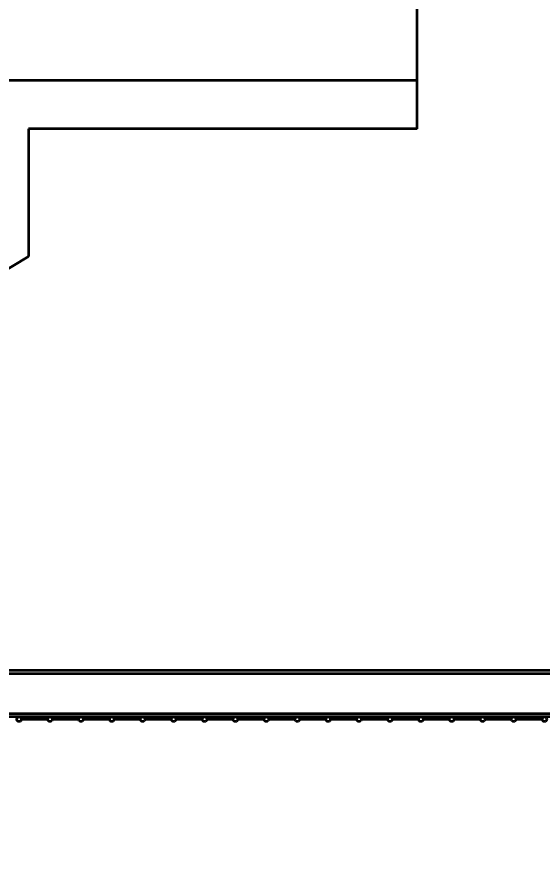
# Model space of a CAD drawing. Header units: millimetres. Extents: x 0 to 420, y 0 to 297.
# Drawn here: x 259.3 to 262.7, y 172.99 to 178.43 of the extents above; entities that cross this region are included whole.
import ezdxf

# ---------------------------------------------------------------- set-up
doc = ezdxf.new("R2010")
doc.units = ezdxf.units.MM
doc.layers.add('尺寸线层', color=150, linetype='Continuous')
doc.styles.add('SLDTEXTSTYLE2', font='TXT', dxfattribs={"width": 0.7})
doc.dimstyles.new('SLDDIMSTYLE0', dxfattribs={"dimtxt": 3.5, "dimasz": 3.302, "dimexe": 0, "dimexo": 0.0625, "dimgap": 0.875, "dimtad": 1, "dimdec": 1, "dimlfac": 100, "dimrnd": 1e-09, "dimzin": 12, "dimdsep": 46, "dimtxsty": 'SLDTEXTSTYLE2', "dimsah": 1, "dimcen": 0.09, "dimadec": 0, "dimazin": 3, "dimtfac": 1, "dimtdec": 3, "dimtofl": 0, "dimtmove": 0, "dimatfit": 3, "dimfxl": 0, "dimfrac": 2, "dimtolj": 1, "dimtzin": 12, "dimarcsym": 0})

# ---------------------------------------------------------------- blocks, each defined once
blk = doc.blocks.new('_D_6')
at = {"layer": '尺寸线层'}
for p, q in [((91.2154, 164.9172), (91.2154, 234.1922)), ((321.3154, 165.1871), (321.3154, 234.1922)), ((321.3154, 233.1922), (91.2154, 233.1922))]:
    blk.add_line(p, q, dxfattribs=at)
for points in [[(91.2154, 233.1922), (94.5174, 232.6842), (94.5174, 233.7002)], [(321.3154, 233.1922), (318.0134, 233.7002), (318.0134, 232.6842)]]:
    blk.add_solid(points, dxfattribs=at)
at = {"layer": '尺寸线层', "insert": (205.1726, 237.704), "char_height": 3.5, "attachment_point": 1, "style": 'SLDTEXTSTYLE2'}
blk.add_mtext('23010', dxfattribs=at)
blk = doc.blocks.new('_D_7')
at = {"layer": '尺寸线层'}
for p, q in [((70.597, 160.4022), (70.597, 246.1922)), ((332.8156, 175.1167), (332.8156, 246.1922)), ((332.8156, 245.1922), (70.597, 245.1922))]:
    blk.add_line(p, q, dxfattribs=at)
for points in [[(70.597, 245.1922), (73.899, 244.6842), (73.899, 245.7002)], [(332.8156, 245.1922), (329.5136, 245.7002), (329.5136, 244.6842)]]:
    blk.add_solid(points, dxfattribs=at)
at = {"layer": '尺寸线层', "insert": (202.8758, 249.704), "char_height": 3.5, "attachment_point": 1, "style": 'SLDTEXTSTYLE2'}
blk.add_mtext('26221.85', dxfattribs=at)

msp = doc.modelspace()

# ---------------------------------------------------------------- linework, layer by layer
at = {"color": 7, "linetype": 'Continuous', "lineweight": 35}
for p, q in [((261.8943, 178.0202), (261.8943, 178.5422)), ((261.8943, 178.0202), (242.897, 178.0202)), ((261.8943, 177.7082), (261.8943, 178.0202)), ((261.8943, 177.7082), (259.3775, 177.7082)), ((259.3775, 177.7082), (259.3775, 176.8807)), ((259.3775, 176.8807), (254.903, 174.1922)), ((266.5179, 174.2011), (256.9179, 174.2011)), ((266.5179, 174.1811), (256.9179, 174.1811)), ((266.5179, 173.9211), (256.9179, 173.9211)), ((266.5179, 173.9011), (256.9179, 173.9011)), ((259.3329, 173.8861), (259.5029, 173.8861)), ((259.5329, 173.8861), (259.7029, 173.8861)), ((259.7329, 173.8861), (259.9029, 173.8861)), ((259.9329, 173.8861), (260.1029, 173.8861)), ((260.1329, 173.8861), (260.3029, 173.8861)), ((260.3329, 173.8861), (260.5029, 173.8861)), ((260.5329, 173.8861), (260.7029, 173.8861)), ((260.7329, 173.8861), (260.9029, 173.8861)), ((260.9329, 173.8861), (261.1029, 173.8861)), ((261.1329, 173.8861), (261.3029, 173.8861)), ((261.3329, 173.8861), (261.5029, 173.8861)), ((261.5329, 173.8861), (261.7029, 173.8861)), ((261.7329, 173.8861), (261.9029, 173.8861)), ((261.9329, 173.8861), (262.1029, 173.8861)), ((262.1329, 173.8861), (262.3029, 173.8861)), ((262.3329, 173.8861), (262.5029, 173.8861)), ((262.5329, 173.8861), (262.7029, 173.8861))]:
    msp.add_line(p, q, dxfattribs=at)
for centre in [(259.3179, 173.8861), (259.5179, 173.8861), (259.7179, 173.8861), (259.9179, 173.8861), (260.1179, 173.8861), (260.3179, 173.8861), (260.5179, 173.8861), (260.7179, 173.8861), (260.9179, 173.8861), (261.1179, 173.8861), (261.3179, 173.8861), (261.5179, 173.8861), (261.7179, 173.8861), (261.9179, 173.8861), (262.1179, 173.8861), (262.3179, 173.8861), (262.5179, 173.8861), (262.7179, 173.8861)]:
    msp.add_circle(centre, 0.015, dxfattribs=at)

# ---------------------------------------------------------------- dimensions: what is measured, and where the dimension line sits
at = {"layer": '尺寸线层'}
for base, p1, p2, picture, middle in [((70.597, 245.1922), (332.8156, 175.1167), (70.597, 160.4022), '_D_7', (209.0129, 245.1922)), ((91.2154, 233.1922), (321.3154, 165.1871), (91.2154, 164.9172), '_D_6', (209.0129, 233.1922))]:
    dim = msp.add_linear_dim(base=base, p1=p1, p2=p2, angle=0, dimstyle='SLDDIMSTYLE0', dxfattribs=at)
    dim.commit()
    dim.dimension.update_dxf_attribs({"geometry": picture, "text_midpoint": middle, "dimtype": 160})

doc.saveas('drawing.dxf')
